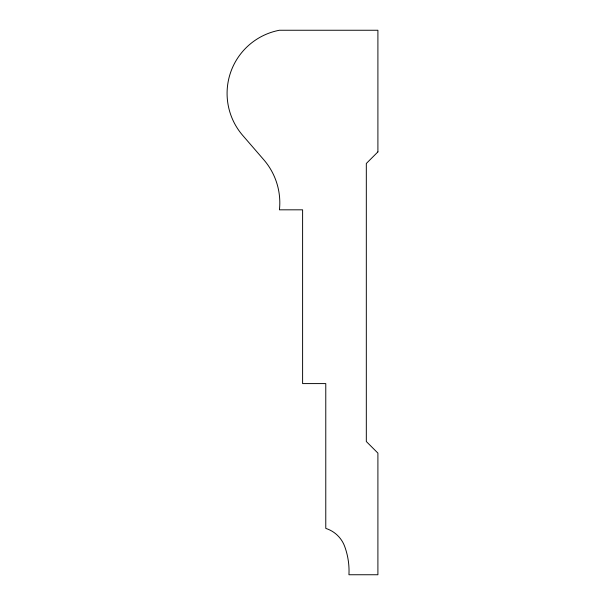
<?xml version="1.0" encoding="UTF-8"?>
<svg xmlns="http://www.w3.org/2000/svg" width="605" height="605" viewBox="0 0 605 605"><rect width="100%" height="100%" fill="white"/><g stroke="black" fill="none" stroke-linecap="round" stroke-linejoin="round"><path stroke-width="0.91" d="M377.906 151.893L366.32 163.479L366.32 441.521L377.906 453.107L377.906 574.75L348.941 574.75A71.587 71.587 0 0 0 344.721 546.527A29.539 29.539 0 0 0 325.777 528.407L325.777 383.593L302.606 383.593L302.606 209.822L279.434 209.822A65.824 65.824 0 0 0 263.75 159.72L242.771 135.482A64.274 64.274 0 0 1 279.434 30.25L377.906 30.25L377.906 151.893"/></g></svg>
